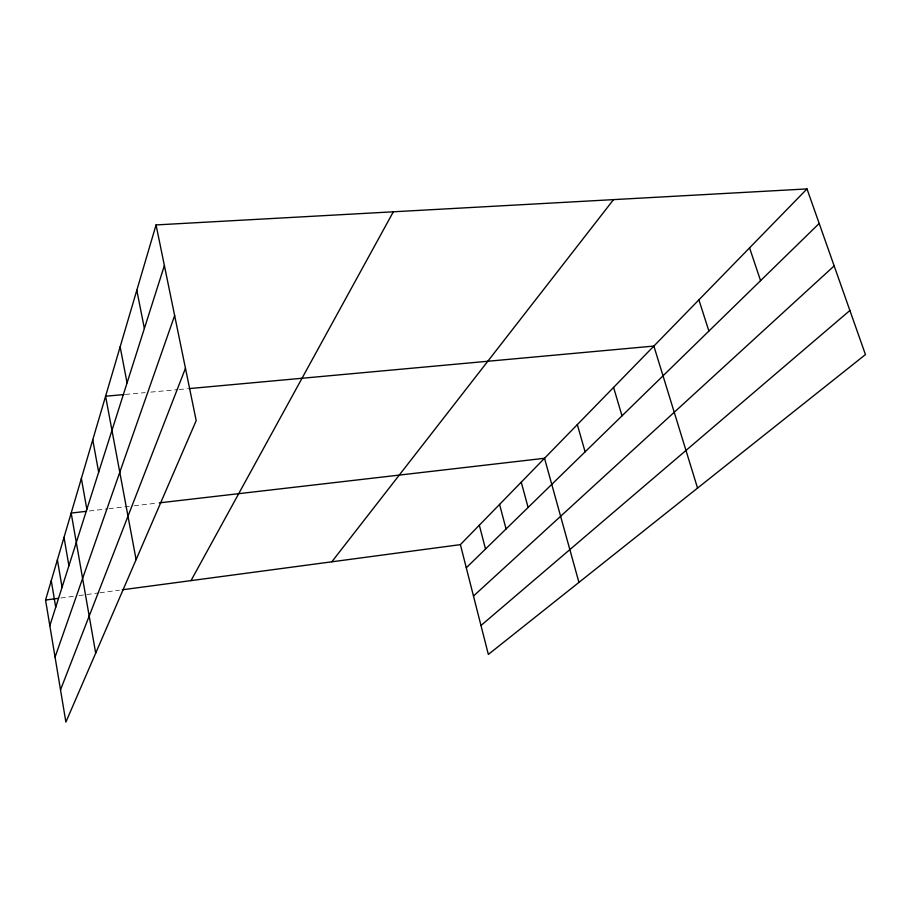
<?xml version="1.0" encoding="UTF-8"?>
<svg xmlns="http://www.w3.org/2000/svg" width="911" height="911" viewBox="0 0 911 911"><rect width="100%" height="100%" fill="white"/><g stroke="black" fill="none" stroke-linecap="round" stroke-linejoin="round"><path stroke-width="0.68" stroke-dasharray="4.55 3.42" d="M60.878 597.992L73.427 596.318M79.006 595.578L98.513 592.97M99.914 592.776L119.421 590.18M89.346 510.969L107.521 508.862M108.921 508.702L132.699 505.947M134.088 505.787L156.464 503.202M125.365 394.429L145.156 392.618M150.805 392.106L177.656 389.646M179.068 389.521L187.552 388.746"/><path stroke-width="1.37" d="M156.054 224.926L196.195 420.62L65.888 722.081L45.55 600.042L156.054 224.926L806.998 188.919L865.45 354.584L488.353 654.428L460.385 544.63L806.998 188.919M49.832 625.732L164.39 265.534M55.059 657.104L174.65 315.57M60.513 689.866L185.457 368.283M191.014 580.614L393.336 211.796M331.798 561.814L613.524 199.623M466.284 567.781L819.183 223.468M473.481 596.033L834.157 265.91M480.985 625.493L849.883 310.48M45.55 600.042L58.099 598.368M122.233 589.804L460.385 544.63M86.556 511.287L71.172 513.075L95.689 653.141M159.254 502.872L544.527 458.279L578.94 582.402M123.953 394.565L105.585 396.239L136.103 559.639M188.964 388.61L653.87 346.066L697.553 488.08M749.559 247.86L760.571 280.656M698.896 299.856L708.906 331.069M613.581 387.414L622.008 415.849M577.323 424.617L585.113 451.845M521.251 482.17L528.107 507.461M499.57 504.421L506.072 528.961M479.323 525.191L485.517 549.014M136.809 290.267L144.371 328.472M120.15 346.818L127.062 382.882M92.751 439.808L98.661 472.194M81.364 478.491L86.852 509.306M64.009 537.376L68.906 565.742M57.393 559.844L62.062 587.265M51.255 580.683L55.719 607.204"/></g></svg>
